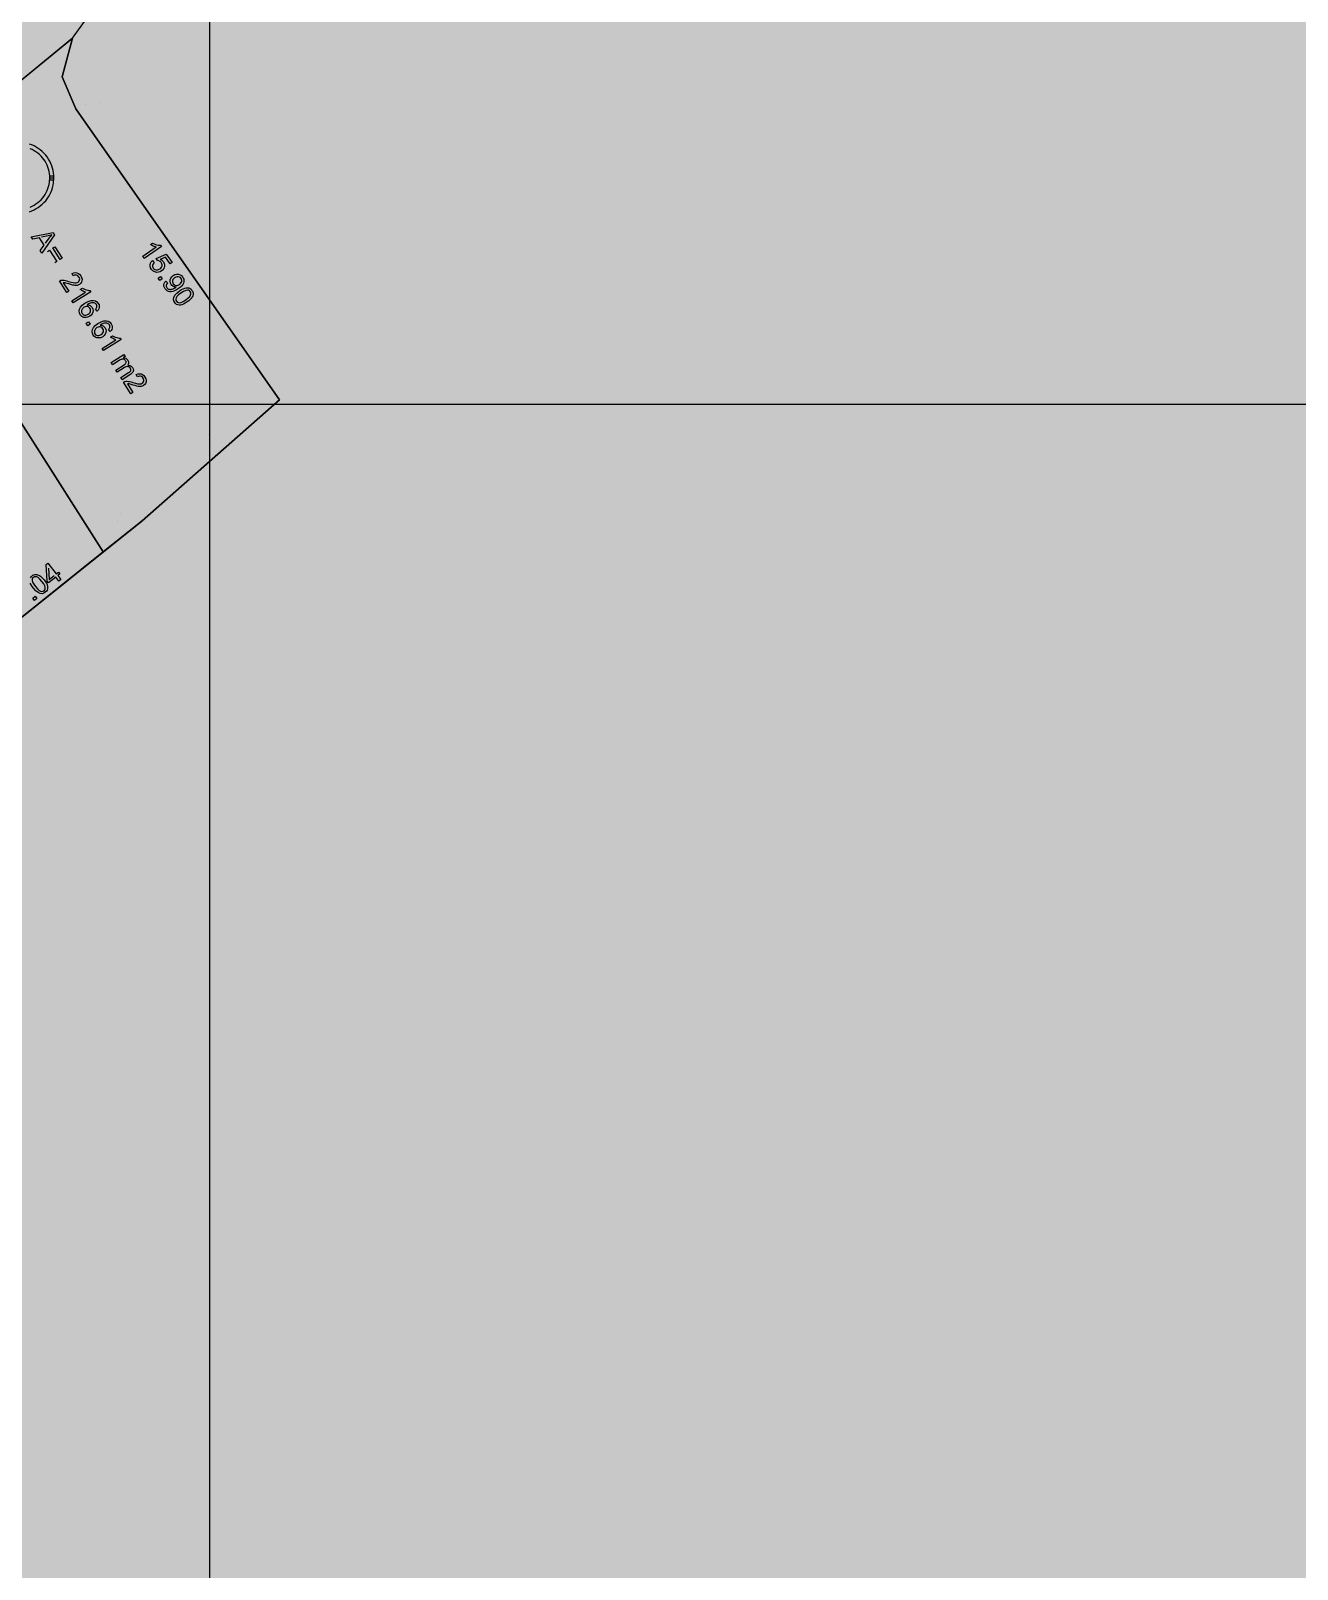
# Model space of a CAD drawing. Extents: x -5280327 to 29700, y -3925683 to 5564800.
# Drawn here: x 20720 to 23112, y 1598 to 4503 of the extents above; entities that cross this region are included whole.
import ezdxf

# ---------------------------------------------------------------- set-up
doc = ezdxf.new("R2010")
doc.units = 0
doc.linetypes.add('6', pattern=[2640.874023, 1320.437012, -1320.437012])
doc.layers.get('0').update_dxf_attribs({"linetype": 'CONTINUOUS'})
for name, color, linetype in [('31_PREDIOS_TOTAL', 7, 'CONTINUOUS'), ('CIRCULO', 7, 'CONTINUOUS'), ('LOTES', 7, 'CONTINUOUS')]:
    doc.layers.add(name, color=color, linetype=linetype)

msp = doc.modelspace()

# ---------------------------------------------------------------- linework, layer by layer
at = {"color": 7, "linetype": '6', "const_width": 10343.1}
msp.add_lwpolyline([(0, 29405.6), (24528.3, 0)], dxfattribs=at)
msp.add_lwpolyline([(0, 29405.6), (24528.3, 0)], dxfattribs=at)
at = {"color": 7}
msp.add_lwpolyline([(20799.3, 4489.4), (20779.6, 4416), (20805.4, 4355.8), (21190, 3806), (20930.5, 3577.5), (20857.3, 3519), (20652.1, 3355.2), (20641.8, 3346.9), (20427.1, 3173.6), (20212.4, 3000.4), (20189.6, 2982), (19991, 2837.6), (19768.9, 2676.1), (19556.1, 2521.4), (19546.6, 2514.7), (19322.5, 2356.3), (19098.3, 2197.9), (18722.2, 2788.5), (20799.3, 4489.4)], dxfattribs=at)
msp.add_polyline3d([(18722.2, 2788.5, 33030.9), (19098.3, 2197.9, 33030.9), (19556.1, 2521.4, 33030.9), (20189.6, 2982, 33030.9), (20652.1, 3355.2, 33030.9), (20930.5, 3577.5, 33030.9), (21190, 3806, 33030.9), (20805.4, 4355.8, 33030.9), (20779.6, 4416, 33030.9), (20799.3, 4489.4, 33030.9), (21142.3, 4965, 33030.9), (21651.2, 5592.5, 33030.9), (22126.1, 6189.9, 33030.9), (22856.2, 7079.7, 33030.9), (22774.6, 7470.1, 33030.9), (22780.6, 7770.2, 33030.9), (22783.7, 8211.5, 33030.9), (22850, 8761.7, 33030.9), (22890.1, 9444.6, 33030.9), (22922.2, 9932, 33030.9), (22937.4, 10412.6, 33030.9), (22852.5, 10630.9, 33030.9)], dxfattribs=at)
at = {"layer": '31_PREDIOS_TOTAL', "color": 7, "const_width": 0.00153}
for points in [[(20785.8, 4425.2), (20783.9, 4429.7), (20812.1, 4441.8), (20812.1, 4441.8), (20810.6, 4442.5), (20808.9, 4443.5), (20807.2, 4444.6), (20807.2, 4444.6), (20805.6, 4445.9), (20804.2, 4447.1), (20803, 4448.3), (20807.2, 4450.2), (20807.2, 4450.2), (20809.5, 4448.3), (20811.8, 4446.8), (20814.2, 4445.5), (20814.2, 4445.5), (20816.6, 4444.5), (20818.8, 4443.9), (20820.7, 4443.6), (20822, 4440.8), (20785.8, 4425.2)], [(20791.8, 4411.5), (20796.8, 4413.6), (20799, 4408.6), (20793.9, 4406.4), (20791.8, 4411.5)], [(20833.7, 4388.7), (20831.5, 4393), (20831.5, 4393), (20832.9, 4394.1), (20833.9, 4395.2), (20834.6, 4396.3), (20834.6, 4396.3), (20835.1, 4398), (20835.1, 4399.7), (20834.5, 4401.5), (20834.5, 4401.5), (20833.8, 4402.8), (20832.9, 4403.9), (20831.8, 4404.7), (20831.8, 4404.7), (20830.1, 4405.5), (20828.1, 4405.9), (20825.9, 4406.1), (20825.9, 4406.1), (20823.4, 4405.8), (20820.5, 4405), (20817.1, 4403.7), (20817.1, 4403.7), (20819, 4403.2), (20820.8, 4402.5), (20822.3, 4401.4), (20822.3, 4401.4), (20823.7, 4400.1), (20824.8, 4398.7), (20825.6, 4397.1), (20825.6, 4397.1), (20826.4, 4394.1), (20826.4, 4391.1), (20825.6, 4388.1), (20825.6, 4388.1), (20824, 4385.4), (20821.6, 4383.2), (20818.5, 4381.4), (20818.5, 4381.4), (20816.2, 4380.6), (20813.9, 4380.2), (20811.6, 4380.2), (20811.6, 4380.2), (20809.3, 4380.5), (20807.3, 4381.2), (20805.4, 4382.3), (20805.4, 4382.3), (20803.8, 4383.7), (20802.4, 4385.4), (20801.4, 4387.4), (20801.4, 4387.4), (20800.3, 4391.1), (20800.4, 4394.6), (20801.6, 4398.2), (20801.6, 4398.2), (20804, 4401.5), (20808, 4404.6), (20813.5, 4407.4), (20813.5, 4407.4), (20820, 4409.7), (20825.6, 4410.6), (20830.3, 4410.1), (20830.3, 4410.1), (20833.6, 4408.6), (20836.3, 4406.1), (20838.3, 4402.8), (20838.3, 4402.8), (20839.2, 4400), (20839.4, 4397.4), (20838.9, 4394.8), (20838.9, 4394.8), (20837.8, 4392.5), (20836.1, 4390.4), (20833.7, 4388.7)], [(20810.5, 4400.1), (20809, 4399.3), (20807.7, 4398.4), (20806.5, 4397.2), (20806.5, 4397.2), (20805.5, 4396), (20804.9, 4394.6), (20804.5, 4393.2), (20804.5, 4393.2), (20804.4, 4391.7), (20804.6, 4390.4), (20805, 4389), (20805, 4389), (20806, 4387.4), (20807.4, 4386.1), (20809.3, 4385.2), (20809.3, 4385.2), (20811.5, 4384.8), (20813.8, 4385), (20816.3, 4385.8), (20816.3, 4385.8), (20818.5, 4387), (20820.2, 4388.5), (20821.3, 4390.3), (20821.3, 4390.3), (20821.9, 4392.3), (20821.9, 4394.3), (20821.3, 4396.3), (20821.3, 4396.3), (20820.3, 4398.1), (20818.8, 4399.5), (20817, 4400.4), (20817, 4400.4), (20814.9, 4400.9), (20812.7, 4400.8), (20810.5, 4400.1)], [(20840.1, 4385.2), (20844.4, 4387), (20854.4, 4363.7), (20850.9, 4362.2), (20850.9, 4362.2), (20847.3, 4363.3), (20843, 4364.2), (20838.3, 4364.9), (20838.3, 4364.9), (20833.3, 4365.2), (20828.4, 4365.1), (20823.6, 4364.7), (20823.6, 4364.7), (20820.1, 4364.1), (20816.6, 4363.3), (20813, 4362.1), (20811, 4366.7), (20811, 4366.7), (20814.1, 4367.8), (20817.8, 4368.7), (20822, 4369.4), (20822, 4369.4), (20826.5, 4369.9), (20831, 4370.1), (20835.6, 4369.8), (20835.6, 4369.8), (20840, 4369.3), (20844, 4368.6), (20847.7, 4367.5), (20840.1, 4385.2)], [(21064.3, 3721.7), (21067.5, 3725.4), (21067.5, 3725.4), (21069.6, 3723.9), (21071.6, 3723.1), (21073.5, 3722.8), (21073.5, 3722.8), (21075.2, 3723), (21076.8, 3723.6), (21078.3, 3724.6), (21078.3, 3724.6), (21079.8, 3726.3), (21080.7, 3728.1), (21081.1, 3730.2), (21081.1, 3730.2), (21080.9, 3732.3), (21080.2, 3734.3), (21079, 3736.1), (21079, 3736.1), (21077.4, 3737.5), (21075.7, 3738.4), (21073.8, 3738.8), (21073.8, 3738.8), (21071.8, 3738.6), (21069.9, 3738), (21068.2, 3736.8), (21068.2, 3736.8), (21067.5, 3736.1), (21066.8, 3735.2), (21066, 3734.1), (21063.6, 3737.6), (21063.6, 3737.6), (21063.9, 3737.8), (21064.1, 3738), (21064.2, 3738.1), (21064.2, 3738.1), (21065.6, 3739.6), (21066.6, 3741.2), (21067.3, 3743), (21067.3, 3743), (21067.5, 3744.8), (21067, 3746.6), (21065.9, 3748.3), (21065.9, 3748.3), (21064.7, 3749.4), (21063.2, 3750.1), (21061.7, 3750.4), (21061.7, 3750.4), (21060.1, 3750.3), (21058.5, 3749.7), (21057.1, 3748.7), (21057.1, 3748.7), (21055.9, 3747.3), (21055.1, 3745.9), (21054.7, 3744.2), (21054.7, 3744.2), (21054.8, 3742.5), (21055.4, 3740.6), (21056.4, 3738.7), (21052.2, 3736.1), (21052.2, 3736.1), (21050.9, 3738.9), (21050.2, 3741.7), (21050.3, 3744.4), (21050.3, 3744.4), (21051, 3747), (21052.4, 3749.4), (21054.4, 3751.6), (21054.4, 3751.6), (21056, 3752.8), (21057.8, 3753.8), (21059.7, 3754.4), (21059.7, 3754.4), (21061.6, 3754.7), (21063.5, 3754.7), (21065.3, 3754.3), (21065.3, 3754.3), (21066.9, 3753.6), (21068.4, 3752.7), (21069.7, 3751.5), (21069.7, 3751.5), (21070.7, 3750.2), (21071.3, 3748.7), (21071.7, 3747.1), (21071.7, 3747.1), (21071.8, 3745.4), (21071.5, 3743.7), (21070.9, 3742), (21070.9, 3742), (21073, 3742.8), (21075.1, 3743.2), (21077.1, 3743), (21077.1, 3743), (21079.1, 3742.4), (21081, 3741.2), (21082.8, 3739.6), (21082.8, 3739.6), (21084.6, 3736.9), (21085.6, 3733.9), (21085.7, 3730.6), (21085.7, 3730.6), (21085, 3727.3), (21083.4, 3724.3), (21080.9, 3721.6), (21080.9, 3721.6), (21078.3, 3719.8), (21075.5, 3718.6), (21072.5, 3718.3), (21072.5, 3718.3), (21069.5, 3718.7), (21066.8, 3719.8), (21064.3, 3721.7)], [(21039.8, 3714.6), (21039.8, 3714.6), (21037.9, 3714.1), (21036.1, 3713.9), (21034.4, 3714.1), (21034.4, 3714.1), (21032.9, 3714.6), (21031.4, 3715.5), (21030.1, 3716.7), (21030.1, 3716.7), (21028.6, 3719), (21027.8, 3721.5), (21027.7, 3724.2), (21027.7, 3724.2), (21028.3, 3726.9), (21029.7, 3729.4), (21031.9, 3731.8), (21031.9, 3731.8), (21034.5, 3733.6), (21037.2, 3734.7), (21040, 3735), (21040, 3735), (21042.8, 3734.5), (21045.1, 3733.4), (21047.2, 3731.6), (21047.2, 3731.6), (21048.2, 3730.2), (21048.9, 3728.7), (21049.2, 3727.1), (21049.2, 3727.1), (21049.2, 3725.4), (21048.8, 3723.7), (21048, 3721.9), (21048, 3721.9), (21050.3, 3722.6), (21052.5, 3722.9), (21054.7, 3722.7), (21054.7, 3722.7), (21056.7, 3722), (21058.5, 3720.8), (21060.2, 3719.2), (21060.2, 3719.2), (21062, 3716.6), (21063, 3713.7), (21063.1, 3710.5), (21063.1, 3710.5), (21062.4, 3707.4), (21060.8, 3704.5), (21058.4, 3701.8), (21058.4, 3701.8), (21055.4, 3699.7), (21052.3, 3698.5), (21049.1, 3698.2), (21049.1, 3698.2), (21046, 3698.8), (21043.2, 3700.1), (21040.8, 3702.3), (21040.8, 3702.3), (21039.3, 3704.2), (21038.4, 3706.3), (21038, 3708.4), (21038, 3708.4), (21038.1, 3710.5), (21038.7, 3712.6), (21039.8, 3714.6)], [(21033.7, 3720.1), (21035, 3718.9), (21036.4, 3718.2), (21038, 3717.9), (21038, 3717.9), (21039.7, 3718), (21041.2, 3718.6), (21042.7, 3719.6), (21042.7, 3719.6), (21043.9, 3720.9), (21044.6, 3722.4), (21045, 3724), (21045, 3724), (21044.9, 3725.6), (21044.4, 3727), (21043.5, 3728.4), (21043.5, 3728.4), (21042.2, 3729.5), (21040.8, 3730.2), (21039.1, 3730.5), (21039.1, 3730.5), (21037.5, 3730.4), (21036, 3729.8), (21034.5, 3728.8), (21034.5, 3728.8), (21033.4, 3727.5), (21032.6, 3726.1), (21032.3, 3724.5), (21032.3, 3724.5), (21032.3, 3722.9), (21032.8, 3721.4), (21033.7, 3720.1)], [(21044.5, 3705.5), (21045.5, 3704.6), (21046.6, 3703.8), (21047.9, 3703.2), (21047.9, 3703.2), (21049.2, 3702.8), (21050.6, 3702.7), (21052, 3702.9), (21052, 3702.9), (21053.4, 3703.3), (21054.6, 3703.9), (21055.8, 3704.8), (21055.8, 3704.8), (21057.3, 3706.4), (21058.2, 3708.2), (21058.6, 3710.2), (21058.6, 3710.2), (21058.5, 3712.3), (21057.8, 3714.2), (21056.6, 3715.9), (21056.6, 3715.9), (21054.9, 3717.4), (21053.1, 3718.3), (21051, 3718.7), (21051, 3718.7), (21048.9, 3718.6), (21047, 3717.9), (21045.2, 3716.6), (21045.2, 3716.6), (21043.8, 3715), (21042.8, 3713.2), (21042.5, 3711.2), (21042.5, 3711.2), (21042.6, 3709.2), (21043.3, 3707.3), (21044.5, 3705.5)], [(21005.6, 3684.5), (21005.6, 3684.5), (21003.6, 3683.9), (21001.8, 3683.7), (21000.2, 3683.9), (21000.2, 3683.9), (20998.6, 3684.5), (20997.2, 3685.4), (20995.9, 3686.6), (20995.9, 3686.6), (20994.3, 3688.8), (20993.5, 3691.3), (20993.4, 3694), (20993.4, 3694), (20994.1, 3696.7), (20995.5, 3699.3), (20997.6, 3701.6), (20997.6, 3701.6), (21000.3, 3703.5), (21003, 3704.5), (21005.8, 3704.8), (21005.8, 3704.8), (21008.5, 3704.4), (21010.9, 3703.3), (21012.9, 3701.4), (21012.9, 3701.4), (21014, 3700), (21014.7, 3698.5), (21015, 3696.9), (21015, 3696.9), (21015, 3695.3), (21014.6, 3693.5), (21013.8, 3691.7), (21013.8, 3691.7), (21016.1, 3692.5), (21018.3, 3692.8), (21020.4, 3692.5), (21020.4, 3692.5), (21022.4, 3691.8), (21024.3, 3690.7), (21026, 3689.1), (21026, 3689.1), (21027.8, 3686.4), (21028.7, 3683.5), (21028.9, 3680.4), (21028.9, 3680.4), (21028.2, 3677.2), (21026.6, 3674.3), (21024.1, 3671.6), (21024.1, 3671.6), (21021.2, 3669.5), (21018.1, 3668.3), (21014.8, 3668), (21014.8, 3668), (21011.7, 3668.6), (21008.9, 3670), (21006.5, 3672.1), (21006.5, 3672.1), (21005.1, 3674.1), (21004.2, 3676.1), (21003.7, 3678.2), (21003.7, 3678.2), (21003.8, 3680.3), (21004.4, 3682.4), (21005.6, 3684.5)], [(20999.5, 3690), (21000.8, 3688.8), (21002.2, 3688), (21003.8, 3687.7), (21003.8, 3687.7), (21005.4, 3687.9), (21007, 3688.5), (21008.5, 3689.5), (21008.5, 3689.5), (21009.6, 3690.8), (21010.4, 3692.2), (21010.7, 3693.8), (21010.7, 3693.8), (21010.6, 3695.4), (21010.1, 3696.9), (21009.2, 3698.2), (21009.2, 3698.2), (21008, 3699.3), (21006.5, 3700), (21004.9, 3700.3), (21004.9, 3700.3), (21003.2, 3700.2), (21001.7, 3699.7), (21000.3, 3698.7), (21000.3, 3698.7), (20999.1, 3697.4), (20998.4, 3695.9), (20998, 3694.3), (20998, 3694.3), (20998.1, 3692.7), (20998.6, 3691.3), (20999.5, 3690)], [(21038.9, 3685.5), (21035.3, 3689.7), (21039.4, 3693.3), (21043, 3689.2), (21038.9, 3685.5)], [(21010.2, 3675.4), (21011.2, 3674.4), (21012.3, 3673.6), (21013.6, 3673), (21013.6, 3673), (21015, 3672.6), (21016.3, 3672.5), (21017.7, 3672.7), (21017.7, 3672.7), (21019.1, 3673.1), (21020.4, 3673.8), (21021.6, 3674.6), (21021.6, 3674.6), (21023, 3676.3), (21023.9, 3678.1), (21024.4, 3680.1), (21024.4, 3680.1), (21024.2, 3682.1), (21023.5, 3684), (21022.3, 3685.8), (21022.3, 3685.8), (21020.7, 3687.3), (21018.8, 3688.2), (21016.8, 3688.6), (21016.8, 3688.6), (21014.7, 3688.4), (21012.8, 3687.7), (21010.9, 3686.5), (21010.9, 3686.5), (21009.5, 3684.9), (21008.6, 3683.1), (21008.2, 3681.1), (21008.2, 3681.1), (21008.3, 3679), (21009, 3677.1), (21010.2, 3675.4)], [(20901.2, 3577.8), (20904.6, 3581), (20904.6, 3581), (20906.2, 3579.8), (20907.8, 3579), (20909.3, 3578.7), (20909.3, 3578.7), (20910.7, 3578.8), (20912.1, 3579.3), (20913.5, 3580.2), (20913.5, 3580.2), (20914.5, 3581.2), (20915.3, 3582.3), (20915.9, 3583.4), (20915.9, 3583.4), (20916.3, 3584.7), (20916.4, 3586), (20916.4, 3587.3), (20916.4, 3587.3), (20916.1, 3588.7), (20915.6, 3590.2), (20914.9, 3592), (20914.9, 3592), (20914, 3593.7), (20913, 3595.4), (20911.8, 3597), (20911.8, 3597), (20911.6, 3597.2), (20911.4, 3597.5), (20911.2, 3597.8), (20911.2, 3597.8), (20911.2, 3596), (20911, 3594.2), (20910.4, 3592.4), (20910.4, 3592.4), (20909.6, 3590.7), (20908.5, 3589.2), (20907.1, 3587.9), (20907.1, 3587.9), (20904.4, 3586.3), (20901.6, 3585.5), (20898.4, 3585.5), (20898.4, 3585.5), (20895.4, 3586.4), (20892.6, 3588.1), (20890, 3590.7), (20890, 3590.7), (20888, 3593.8), (20886.9, 3597), (20886.8, 3600.4), (20886.8, 3600.4), (20887.5, 3603.5), (20889, 3606.3), (20891.4, 3608.7), (20891.4, 3608.7), (20893.5, 3610.1), (20895.7, 3611), (20898.1, 3611.4), (20898.1, 3611.4), (20900.6, 3611.4), (20903.1, 3610.9), (20905.5, 3609.9), (20905.5, 3609.9), (20908.1, 3608.2), (20910.8, 3605.6), (20913.7, 3602.3), (20913.7, 3602.3), (20916.5, 3598.5), (20918.5, 3595.1), (20919.9, 3591.9), (20919.9, 3591.9), (20920.6, 3589), (20920.8, 3586.2), (20920.3, 3583.6), (20920.3, 3583.6), (20919.4, 3581.2), (20917.9, 3579), (20915.9, 3577.1), (20915.9, 3577.1), (20913.5, 3575.5), (20911, 3574.6), (20908.4, 3574.4), (20908.4, 3574.4), (20905.9, 3574.8), (20903.5, 3576), (20901.2, 3577.8)], [(20905.8, 3603.6), (20904, 3605.5), (20902.1, 3606.7), (20900, 3607.4), (20900, 3607.4), (20897.9, 3607.4), (20896, 3607), (20894.3, 3605.9), (20894.3, 3605.9), (20892.9, 3604.4), (20892, 3602.6), (20891.6, 3600.4), (20891.6, 3600.4), (20891.8, 3598.1), (20892.6, 3595.8), (20894, 3593.6), (20894, 3593.6), (20895.6, 3592), (20897.5, 3590.8), (20899.5, 3590.3), (20899.5, 3590.3), (20901.6, 3590.3), (20903.6, 3590.8), (20905.3, 3591.9), (20905.3, 3591.9), (20906.8, 3593.4), (20907.8, 3595.2), (20908.2, 3597.2), (20908.2, 3597.2), (20908, 3599.3), (20907.2, 3601.4), (20905.8, 3603.6)], [(20876.1, 3559.4), (20879.5, 3562.9), (20879.5, 3562.9), (20881.5, 3561.4), (20883.5, 3560.4), (20885.3, 3560), (20885.3, 3560), (20887.1, 3560.1), (20888.7, 3560.7), (20890.2, 3561.7), (20890.2, 3561.7), (20891.8, 3563.2), (20892.8, 3565), (20893.3, 3567.1), (20893.3, 3567.1), (20893.2, 3569.2), (20892.6, 3571.2), (20891.5, 3573.1), (20891.5, 3573.1), (20890, 3574.6), (20888.3, 3575.5), (20886.4, 3576), (20886.4, 3576), (20884.4, 3576), (20882.5, 3575.4), (20880.7, 3574.2), (20880.7, 3574.2), (20880, 3573.6), (20879.2, 3572.7), (20878.4, 3571.7), (20876.2, 3575.3), (20876.2, 3575.3), (20876.4, 3575.5), (20876.6, 3575.7), (20876.8, 3575.8), (20876.8, 3575.8), (20878.2, 3577.2), (20879.4, 3578.7), (20880.1, 3580.5), (20880.1, 3580.5), (20880.4, 3582.3), (20880, 3584.1), (20879, 3585.9), (20879, 3585.9), (20877.8, 3587.1), (20876.4, 3587.8), (20874.8, 3588.2), (20874.8, 3588.2), (20873.2, 3588.1), (20871.6, 3587.6), (20870.1, 3586.7), (20870.1, 3586.7), (20868.9, 3585.4), (20868, 3584), (20867.6, 3582.4), (20867.6, 3582.4), (20867.6, 3580.6), (20868.1, 3578.7), (20869, 3576.7), (20864.7, 3574.4), (20864.7, 3574.4), (20863.5, 3577.3), (20863, 3580), (20863.2, 3582.8), (20863.2, 3582.8), (20864, 3585.3), (20865.5, 3587.6), (20867.6, 3589.7), (20867.6, 3589.7), (20869.3, 3590.9), (20871.1, 3591.7), (20873.1, 3592.3), (20873.1, 3592.3), (20875, 3592.5), (20876.9, 3592.4), (20878.6, 3591.9), (20878.6, 3591.9), (20880.3, 3591.2), (20881.7, 3590.2), (20882.9, 3588.9), (20882.9, 3588.9), (20883.8, 3587.5), (20884.4, 3586), (20884.7, 3584.4), (20884.7, 3584.4), (20884.7, 3582.8), (20884.3, 3581.1), (20883.6, 3579.3), (20883.6, 3579.3), (20885.8, 3580.1), (20887.9, 3580.3), (20889.9, 3580.1), (20889.9, 3580.1), (20891.9, 3579.3), (20893.7, 3578.1), (20895.4, 3576.3), (20895.4, 3576.3), (20897.1, 3573.6), (20897.9, 3570.5), (20897.9, 3567.2), (20897.9, 3567.2), (20897, 3564), (20895.3, 3561.1), (20892.7, 3558.5), (20892.7, 3558.5), (20890, 3556.8), (20887.1, 3555.8), (20884.1, 3555.6), (20884.1, 3555.6), (20881.2, 3556.1), (20878.5, 3557.4), (20876.1, 3559.4)], [(20863.7, 3542.2), (20866.6, 3538.6), (20846.4, 3522.4), (20846.4, 3522.4), (20845.7, 3523.3), (20845.2, 3524.3), (20844.7, 3525.4), (20844.7, 3525.4), (20844.3, 3527.3), (20844, 3529.3), (20844, 3531.4), (20844, 3531.4), (20844.1, 3533.9), (20844.6, 3536.7), (20845.2, 3540), (20845.2, 3540), (20846.1, 3544.9), (20846.6, 3548.9), (20846.8, 3551.9), (20846.8, 3551.9), (20846.5, 3554.2), (20845.9, 3556.2), (20844.9, 3557.8), (20844.9, 3557.8), (20843.6, 3559.1), (20842.1, 3559.9), (20840.3, 3560.3), (20840.3, 3560.3), (20838.4, 3560.2), (20836.6, 3559.6), (20834.9, 3558.5), (20834.9, 3558.5), (20833.4, 3557), (20832.3, 3555.3), (20831.9, 3553.4), (20831.9, 3553.4), (20831.9, 3551.4), (20832.6, 3549.5), (20833.8, 3547.6), (20829.6, 3544.9), (20829.6, 3544.9), (20828, 3547.9), (20827.3, 3550.9), (20827.4, 3553.8), (20827.4, 3553.8), (20828.3, 3556.6), (20830, 3559.2), (20832.5, 3561.7), (20832.5, 3561.7), (20835.4, 3563.6), (20838.4, 3564.6), (20841.4, 3564.8), (20841.4, 3564.8), (20844.3, 3564.2), (20846.7, 3562.8), (20848.8, 3560.8), (20848.8, 3560.8), (20849.7, 3559.5), (20850.4, 3558.1), (20851, 3556.6), (20851, 3556.6), (20851.3, 3554.9), (20851.5, 3553), (20851.4, 3550.8), (20851.4, 3550.8), (20851.2, 3548.2), (20850.7, 3544.9), (20850, 3540.8), (20850, 3540.8), (20849.3, 3537.6), (20848.9, 3535.1), (20848.7, 3533.5), (20848.7, 3533.5), (20848.6, 3532.4), (20848.6, 3531.3), (20848.7, 3530.2), (20863.7, 3542.2)], [(20872.8, 3543.5), (20869.3, 3547.8), (20873.6, 3551.2), (20877, 3546.9), (20872.8, 3543.5)]]:
    msp.add_lwpolyline(points, dxfattribs=at)
at = {"layer": '31_PREDIOS_TOTAL', "color": 7}
for points in [[(20721.3, 4114.2, 33030.9), (20762.4, 4122.5, 33030.9), (20765.4, 4117.8, 33030.9), (20741, 4083.3, 33030.9), (20737.8, 4088.2, 33030.9), (20745.4, 4098.5, 33030.9), (20736.6, 4112.3, 33030.9), (20724.3, 4109.6, 33030.9), (20721.3, 4114.2, 33030.9)], [(20748.1, 4102.1, 33030.9), (20755, 4111.3, 33030.9), (20755, 4111.3, 33030.9), (20757, 4114, 33030.9), (20758.8, 4116.2, 33030.9), (20760.4, 4118, 33030.9), (20760.4, 4118, 33030.9), (20758, 4117.2, 33030.9), (20755.5, 4116.4, 33030.9), (20753, 4115.8, 33030.9), (20740.9, 4113.3, 33030.9)], [(20934.6, 4073.4, 33030.9), (20931.9, 4077.3, 33030.9), (20957, 4094.9, 33030.9), (20957, 4094.9, 33030.9), (20955.4, 4095.3, 33030.9), (20953.6, 4095.9, 33030.9), (20951.7, 4096.7, 33030.9), (20951.7, 4096.7, 33030.9), (20949.8, 4097.6, 33030.9), (20948.1, 4098.5, 33030.9), (20946.7, 4099.4, 33030.9), (20950.5, 4102.1, 33030.9), (20950.5, 4102.1, 33030.9), (20953.1, 4100.8, 33030.9), (20955.7, 4099.7, 33030.9), (20958.3, 4099, 33030.9), (20958.3, 4099, 33030.9), (20960.8, 4098.5, 33030.9), (20963.1, 4098.3, 33030.9), (20965.1, 4098.5, 33030.9), (20966.9, 4095.9, 33030.9), (20934.6, 4073.4, 33030.9)], [(20752, 4086.7, 33030.9), (20755.7, 4089.1, 33030.9), (20769.6, 4067.3, 33030.9), (20765.8, 4064.9, 33030.9)], [(20775.8, 4071.3, 33030.9), (20762, 4093.1, 33030.9), (20765.8, 4095.5, 33030.9), (20779.6, 4073.7, 33030.9), (20775.8, 4071.3, 33030.9)], [(20950.1, 4069.2, 33030.9), (20953.3, 4065.3, 33030.9), (20953.3, 4065.3, 33030.9), (20951.8, 4063.5, 33030.9), (20950.8, 4061.8, 33030.9), (20950.3, 4060, 33030.9), (20950.3, 4060, 33030.9), (20950.3, 4058.2, 33030.9), (20950.7, 4056.5, 33030.9), (20951.6, 4054.9, 33030.9), (20951.6, 4054.9, 33030.9), (20953.1, 4053.2, 33030.9), (20954.9, 4052.1, 33030.9), (20957.1, 4051.5, 33030.9), (20957.1, 4051.5, 33030.9), (20959.5, 4051.6, 33030.9), (20961.8, 4052.2, 33030.9), (20964.2, 4053.6, 33030.9), (20964.2, 4053.6, 33030.9), (20966.1, 4055.2, 33030.9), (20967.5, 4057.1, 33030.9), (20968.2, 4059.2, 33030.9), (20968.2, 4059.2, 33030.9), (20968.3, 4061.3, 33030.9), (20967.8, 4063.4, 33030.9), (20966.7, 4065.5, 33030.9), (20966.7, 4065.5, 33030.9), (20965.7, 4066.7, 33030.9), (20964.6, 4067.6, 33030.9), (20963.4, 4068.3, 33030.9), (20963.4, 4068.3, 33030.9), (20962.1, 4068.8, 33030.9), (20960.8, 4069.1, 33030.9), (20959.5, 4069.2, 33030.9), (20957.4, 4073.2, 33030.9), (20976, 4081.6, 33030.9), (20987.2, 4065.7, 33030.9), (20983.4, 4063, 33030.9), (20974.5, 4075.8, 33030.9), (20964.6, 4071.5, 33030.9), (20964.6, 4071.5, 33030.9), (20967.1, 4070.4, 33030.9), (20969.2, 4068.8, 33030.9), (20970.9, 4066.9, 33030.9), (20970.9, 4066.9, 33030.9), (20972.4, 4064, 33030.9), (20973.1, 4061, 33030.9), (20972.9, 4057.7, 33030.9), (20972.9, 4057.7, 33030.9), (20971.9, 4054.7, 33030.9), (20970.1, 4051.9, 33030.9), (20967.5, 4049.6, 33030.9), (20967.5, 4049.6, 33030.9), (20964.5, 4048, 33030.9), (20961.4, 4047.1, 33030.9), (20958.1, 4046.9, 33030.9), (20958.1, 4046.9, 33030.9), (20954.4, 4047.7, 33030.9), (20951.1, 4049.6, 33030.9), (20948.4, 4052.6, 33030.9), (20948.4, 4052.6, 33030.9), (20946.7, 4055.5, 33030.9), (20945.9, 4058.5, 33030.9), (20945.8, 4061.5, 33030.9), (20945.8, 4061.5, 33030.9), (20946.5, 4064.3, 33030.9), (20947.9, 4066.9, 33030.9), (20950.1, 4069.2, 33030.9)], [(20792.1, 4011.3, 33030.9), (20788.2, 4008.9, 33030.9), (20774.3, 4030.7, 33030.9), (20774.3, 4030.7, 33030.9), (20775.3, 4031.3, 33030.9), (20776.3, 4031.7, 33030.9), (20777.4, 4032, 33030.9), (20777.4, 4032, 33030.9), (20779.3, 4032.3, 33030.9), (20781.4, 4032.3, 33030.9), (20783.5, 4032.1, 33030.9), (20783.5, 4032.1, 33030.9), (20785.9, 4031.7, 33030.9), (20788.7, 4031, 33030.9), (20791.9, 4030, 33030.9), (20791.9, 4030, 33030.9), (20796.7, 4028.5, 33030.9), (20800.6, 4027.6, 33030.9), (20803.5, 4027.2, 33030.9), (20803.5, 4027.2, 33030.9), (20805.9, 4027.2, 33030.9), (20807.9, 4027.6, 33030.9), (20809.6, 4028.4, 33030.9), (20809.6, 4028.4, 33030.9), (20811, 4029.5, 33030.9), (20812, 4031, 33030.9), (20812.6, 4032.7, 33030.9), (20812.6, 4032.7, 33030.9), (20812.7, 4034.5, 33030.9), (20812.3, 4036.4, 33030.9), (20811.4, 4038.2, 33030.9), (20811.4, 4038.2, 33030.9), (20810, 4039.9, 33030.9), (20808.5, 4041.1, 33030.9), (20806.7, 4041.8, 33030.9), (20806.7, 4041.8, 33030.9), (20804.7, 4042, 33030.9), (20802.7, 4041.5, 33030.9), (20800.7, 4040.5, 33030.9), (20798.4, 4044.9, 33030.9), (20798.4, 4044.9, 33030.9), (20801.7, 4046.2, 33030.9), (20804.7, 4046.6, 33030.9), (20807.6, 4046.2, 33030.9), (20807.6, 4046.2, 33030.9), (20810.3, 4045, 33030.9), (20812.7, 4043, 33030.9), (20814.8, 4040.3, 33030.9), (20814.8, 4040.3, 33030.9), (20816.4, 4037.1, 33030.9), (20817.1, 4034.1, 33030.9), (20817, 4031.1, 33030.9), (20817, 4031.1, 33030.9), (20816, 4028.3, 33030.9), (20814.4, 4026, 33030.9), (20812.2, 4024.1, 33030.9), (20812.2, 4024.1, 33030.9), (20810.8, 4023.4, 33030.9), (20809.3, 4022.8, 33030.9), (20807.8, 4022.5, 33030.9), (20807.8, 4022.5, 33030.9), (20806, 4022.3, 33030.9), (20804.1, 4022.4, 33030.9), (20802, 4022.6, 33030.9), (20802, 4022.6, 33030.9), (20799.5, 4023.1, 33030.9), (20796.2, 4024, 33030.9), (20792.2, 4025.2, 33030.9), (20792.2, 4025.2, 33030.9), (20789, 4026.2, 33030.9), (20786.7, 4026.8, 33030.9), (20785.1, 4027.2, 33030.9), (20785.1, 4027.2, 33030.9), (20783.9, 4027.4, 33030.9), (20782.8, 4027.5, 33030.9), (20781.8, 4027.5, 33030.9), (20792.1, 4011.3, 33030.9)], [(20960.7, 4036.1, 33030.9), (20965.2, 4039.3, 33030.9), (20968.3, 4034.8, 33030.9), (20963.8, 4031.7, 33030.9), (20960.7, 4036.1, 33030.9)], [(20975.7, 4030.5, 33030.9), (20978.7, 4027, 33030.9), (20978.7, 4027, 33030.9), (20977.4, 4025.4, 33030.9), (20976.5, 4023.9, 33030.9), (20976.1, 4022.4, 33030.9), (20976.1, 4022.4, 33030.9), (20976.1, 4020.9, 33030.9), (20976.5, 4019.5, 33030.9), (20977.3, 4018.1, 33030.9), (20977.3, 4018.1, 33030.9), (20978.2, 4017, 33030.9), (20979.2, 4016.1, 33030.9), (20980.4, 4015.5, 33030.9), (20980.4, 4015.5, 33030.9), (20981.6, 4015.1, 33030.9), (20982.9, 4014.8, 33030.9), (20984.2, 4014.8, 33030.9), (20984.2, 4014.8, 33030.9), (20985.6, 4015, 33030.9), (20987.2, 4015.3, 33030.9), (20989, 4015.9, 33030.9), (20989, 4015.9, 33030.9), (20990.8, 4016.7, 33030.9), (20992.5, 4017.7, 33030.9), (20994.2, 4018.7, 33030.9), (20994.2, 4018.7, 33030.9), (20994.4, 4018.9, 33030.9), (20994.6, 4019.1, 33030.9), (20995, 4019.3, 33030.9), (20995, 4019.3, 33030.9), (20993.2, 4019.4, 33030.9), (20991.4, 4019.7, 33030.9), (20989.6, 4020.4, 33030.9), (20989.6, 4020.4, 33030.9), (20988, 4021.3, 33030.9), (20986.6, 4022.5, 33030.9), (20985.4, 4024, 33030.9), (20985.4, 4024, 33030.9), (20983.9, 4026.8, 33030.9), (20983.3, 4029.7, 33030.9), (20983.5, 4032.8, 33030.9), (20983.5, 4032.8, 33030.9), (20984.6, 4035.8, 33030.9), (20986.5, 4038.5, 33030.9), (20989.2, 4040.9, 33030.9), (20989.2, 4040.9, 33030.9), (20992.5, 4042.7, 33030.9), (20995.8, 4043.5, 33030.9), (20999.1, 4043.5, 33030.9), (20999.1, 4043.5, 33030.9), (21002.2, 4042.6, 33030.9), (21004.9, 4040.8, 33030.9), (21007.1, 4038.3, 33030.9), (21007.1, 4038.3, 33030.9), (21008.4, 4036.2, 33030.9), (21009.1, 4033.9, 33030.9), (21009.4, 4031.4, 33030.9), (21009.4, 4031.4, 33030.9), (21009.3, 4029, 33030.9), (21008.6, 4026.5, 33030.9), (21007.4, 4024.1, 33030.9), (21007.4, 4024.1, 33030.9), (21005.5, 4021.7, 33030.9), (21002.8, 4019.2, 33030.9), (20999.3, 4016.5, 33030.9), (20999.3, 4016.5, 33030.9), (20995.4, 4014, 33030.9), (20991.8, 4012.1, 33030.9), (20988.6, 4011, 33030.9), (20988.6, 4011, 33030.9), (20985.6, 4010.4, 33030.9), (20982.8, 4010.5, 33030.9), (20980.2, 4011.1, 33030.9), (20980.2, 4011.1, 33030.9), (20977.9, 4012.2, 33030.9), (20975.8, 4013.8, 33030.9), (20974, 4015.9, 33030.9), (20974, 4015.9, 33030.9), (20972.6, 4018.4, 33030.9), (20971.9, 4021, 33030.9), (20971.8, 4023.5, 33030.9), (20971.8, 4023.5, 33030.9), (20972.4, 4026, 33030.9), (20973.7, 4028.3, 33030.9), (20975.7, 4030.5, 33030.9)], [(21001.1, 4024.3, 33030.9), (21003.1, 4025.9, 33030.9), (21004.5, 4027.8, 33030.9), (21005.3, 4029.8, 33030.9), (21005.3, 4029.8, 33030.9), (21005.5, 4031.9, 33030.9), (21005.1, 4033.8, 33030.9), (21004.2, 4035.6, 33030.9), (21004.2, 4035.6, 33030.9), (21002.8, 4037.1, 33030.9), (21001, 4038.1, 33030.9), (20998.9, 4038.7, 33030.9), (20998.9, 4038.7, 33030.9), (20996.5, 4038.6, 33030.9), (20994.2, 4038, 33030.9), (20991.9, 4036.7, 33030.9), (20991.9, 4036.7, 33030.9), (20990.2, 4035.2, 33030.9), (20988.9, 4033.4, 33030.9), (20988.2, 4031.4, 33030.9), (20988.2, 4031.4, 33030.9), (20988.1, 4029.3, 33030.9), (20988.5, 4027.3, 33030.9), (20989.5, 4025.5, 33030.9), (20989.5, 4025.5, 33030.9), (20990.9, 4023.9, 33030.9), (20992.6, 4022.9, 33030.9), (20994.6, 4022.3, 33030.9), (20994.6, 4022.3, 33030.9), (20996.7, 4022.3, 33030.9), (20998.9, 4023, 33030.9), (21001.1, 4024.3, 33030.9)], [(20800.7, 3989.2, 33030.9), (20798.1, 3993.3, 33030.9), (20824, 4009.7, 33030.9), (20824, 4009.7, 33030.9), (20822.3, 4010.2, 33030.9), (20820.6, 4010.9, 33030.9), (20818.7, 4011.8, 33030.9), (20818.7, 4011.8, 33030.9), (20816.9, 4012.7, 33030.9), (20815.3, 4013.7, 33030.9), (20813.9, 4014.7, 33030.9), (20817.8, 4017.2, 33030.9), (20817.8, 4017.2, 33030.9), (20820.4, 4015.7, 33030.9), (20822.9, 4014.6, 33030.9), (20825.5, 4013.7, 33030.9), (20825.5, 4013.7, 33030.9), (20828, 4013.1, 33030.9), (20830.2, 4012.9, 33030.9), (20832.2, 4012.9, 33030.9), (20833.9, 4010.3, 33030.9), (20800.7, 3989.2, 33030.9)], [(21001.1, 4012, 33030.9), (21001.1, 4012, 33030.9), (21004.8, 4014.4, 33030.9), (21008.1, 4016.1, 33030.9), (21011.1, 4017.3, 33030.9), (21011.1, 4017.3, 33030.9), (21013.9, 4017.9, 33030.9), (21016.5, 4017.9, 33030.9), (21018.9, 4017.5, 33030.9), (21018.9, 4017.5, 33030.9), (21021.1, 4016.6, 33030.9), (21023.1, 4015.1, 33030.9), (21024.8, 4013, 33030.9), (21024.8, 4013, 33030.9), (21025.9, 4011.3, 33030.9), (21026.6, 4009.6, 33030.9), (21027, 4007.8, 33030.9), (21027, 4007.8, 33030.9), (21027, 4006, 33030.9), (21026.8, 4004.2, 33030.9), (21026.2, 4002.5, 33030.9), (21026.2, 4002.5, 33030.9), (21025.4, 4000.7, 33030.9), (21024.2, 3998.9, 33030.9), (21022.8, 3997.1, 33030.9), (21022.8, 3997.1, 33030.9), (21021, 3995.3, 33030.9), (21018.7, 3993.3, 33030.9), (21015.7, 3991.1, 33030.9), (21015.7, 3991.1, 33030.9), (21012.1, 3988.8, 33030.9), (21008.8, 3987, 33030.9), (21005.8, 3985.9, 33030.9), (21005.8, 3985.9, 33030.9), (21003.1, 3985.3, 33030.9), (21000.5, 3985.2, 33030.9), (20998, 3985.6, 33030.9), (20998, 3985.6, 33030.9), (20995.8, 3986.5, 33030.9), (20993.8, 3988, 33030.9), (20992.1, 3990.1, 33030.9), (20992.1, 3990.1, 33030.9), (20990.4, 3993.2, 33030.9), (20989.8, 3996.5, 33030.9), (20990.3, 3999.7, 33030.9), (20990.3, 3999.7, 33030.9), (20992.3, 4003.8, 33030.9), (20995.9, 4007.9, 33030.9), (21001.1, 4012, 33030.9)], [(21003.9, 4008, 33030.9), (20999.4, 4004.5, 33030.9), (20996.3, 4001.4, 33030.9), (20994.7, 3998.8, 33030.9), (20994.7, 3998.8, 33030.9), (20994.2, 3996.4, 33030.9), (20994.4, 3994.3, 33030.9), (20995.3, 3992.4, 33030.9), (20995.3, 3992.4, 33030.9), (20996.8, 3990.9, 33030.9), (20998.7, 3990, 33030.9), (21001.1, 3989.7, 33030.9), (21001.1, 3989.7, 33030.9), (21004.2, 3990.3, 33030.9), (21008.1, 3992.1, 33030.9), (21012.9, 3995.2, 33030.9), (21012.9, 3995.2, 33030.9), (21017.5, 3998.6, 33030.9), (21020.5, 4001.7, 33030.9), (21022.2, 4004.4, 33030.9), (21022.2, 4004.4, 33030.9), (21022.7, 4006.7, 33030.9), (21022.5, 4008.9, 33030.9), (21021.5, 4010.8, 33030.9), (21021.5, 4010.8, 33030.9), (21020.1, 4012.3, 33030.9), (21018.3, 4013.2, 33030.9), (21016.2, 4013.5, 33030.9), (21016.2, 4013.5, 33030.9), (21012.9, 4012.9, 33030.9), (21008.8, 4011.1, 33030.9), (21003.9, 4008, 33030.9)], [(20845.6, 3973.6, 33030.9), (20842.7, 3977.4, 33030.9), (20842.7, 3977.4, 33030.9), (20843.9, 3978.8, 33030.9), (20844.7, 3980, 33030.9), (20845.2, 3981.2, 33030.9), (20845.2, 3981.2, 33030.9), (20845.4, 3983, 33030.9), (20845.2, 3984.7, 33030.9), (20844.4, 3986.3, 33030.9), (20844.4, 3986.3, 33030.9), (20843.5, 3987.5, 33030.9), (20842.4, 3988.4, 33030.9), (20841.1, 3989, 33030.9), (20841.1, 3989, 33030.9), (20839.3, 3989.6, 33030.9), (20837.3, 3989.7, 33030.9), (20835.1, 3989.5, 33030.9), (20835.1, 3989.5, 33030.9), (20832.7, 3988.8, 33030.9), (20829.9, 3987.6, 33030.9), (20826.8, 3985.8, 33030.9), (20826.8, 3985.8, 33030.9), (20828.8, 3985.6, 33030.9), (20830.7, 3985.1, 33030.9), (20832.4, 3984.3, 33030.9), (20832.4, 3984.3, 33030.9), (20833.9, 3983.2, 33030.9), (20835.2, 3982, 33030.9), (20836.3, 3980.5, 33030.9), (20836.3, 3980.5, 33030.9), (20837.6, 3977.8, 33030.9), (20838, 3974.8, 33030.9), (20837.7, 3971.7, 33030.9), (20837.7, 3971.7, 33030.9), (20836.5, 3968.8, 33030.9), (20834.5, 3966.2, 33030.9), (20831.7, 3964, 33030.9), (20831.7, 3964, 33030.9), (20829.6, 3962.8, 33030.9), (20827.4, 3962.1, 33030.9), (20825.1, 3961.6, 33030.9), (20825.1, 3961.6, 33030.9), (20822.8, 3961.6, 33030.9), (20820.7, 3962, 33030.9), (20818.7, 3962.7, 33030.9), (20818.7, 3962.7, 33030.9), (20816.8, 3963.9, 33030.9), (20815.2, 3965.3, 33030.9), (20813.9, 3967.1, 33030.9), (20813.9, 3967.1, 33030.9), (20812.3, 3970.6, 33030.9), (20811.8, 3974.1, 33030.9), (20812.3, 3977.8, 33030.9), (20812.3, 3977.8, 33030.9), (20814.2, 3981.5, 33030.9), (20817.7, 3985.2, 33030.9), (20822.6, 3988.8, 33030.9), (20822.6, 3988.8, 33030.9), (20828.7, 3992.1, 33030.9), (20834.1, 3993.9, 33030.9), (20838.8, 3994.1, 33030.9), (20838.8, 3994.1, 33030.9), (20842.4, 3993.2, 33030.9), (20845.4, 3991.2, 33030.9), (20847.9, 3988.2, 33030.9), (20847.9, 3988.2, 33030.9), (20849.2, 3985.6, 33030.9), (20849.8, 3983, 33030.9), (20849.7, 3980.4, 33030.9), (20849.7, 3980.4, 33030.9), (20849, 3977.9, 33030.9), (20847.6, 3975.7, 33030.9), (20845.6, 3973.6, 33030.9)], [(20820.8, 3981.1, 33030.9), (20819.5, 3980.1, 33030.9), (20818.4, 3979, 33030.9), (20817.4, 3977.7, 33030.9), (20817.4, 3977.7, 33030.9), (20816.6, 3976.3, 33030.9), (20816.2, 3974.8, 33030.9), (20816, 3973.3, 33030.9), (20816, 3973.3, 33030.9), (20816.2, 3971.9, 33030.9), (20816.5, 3970.6, 33030.9), (20817.2, 3969.3, 33030.9), (20817.2, 3969.3, 33030.9), (20818.4, 3967.8, 33030.9), (20820.1, 3966.8, 33030.9), (20822, 3966.2, 33030.9), (20822, 3966.2, 33030.9), (20824.2, 3966.2, 33030.9), (20826.5, 3966.8, 33030.9), (20828.9, 3968, 33030.9), (20828.9, 3968, 33030.9), (20830.9, 3969.5, 33030.9), (20832.3, 3971.3, 33030.9), (20833.1, 3973.2, 33030.9), (20833.1, 3973.2, 33030.9), (20833.4, 3975.2, 33030.9), (20833, 3977.2, 33030.9), (20832.2, 3979.1, 33030.9), (20832.2, 3979.1, 33030.9), (20830.8, 3980.7, 33030.9), (20829.2, 3981.8, 33030.9), (20827.2, 3982.5, 33030.9), (20827.2, 3982.5, 33030.9), (20825.1, 3982.6, 33030.9), (20823, 3982.2, 33030.9), (20820.8, 3981.1, 33030.9)], [(20825, 3950.8, 33030.9), (20829.6, 3953.8, 33030.9), (20832.6, 3949.1, 33030.9), (20827.9, 3946.2, 33030.9), (20825, 3950.8, 33030.9)], [(20870.1, 3935.1, 33030.9), (20867.2, 3938.9, 33030.9), (20867.2, 3938.9, 33030.9), (20868.4, 3940.2, 33030.9), (20869.2, 3941.5, 33030.9), (20869.7, 3942.6, 33030.9), (20869.7, 3942.6, 33030.9), (20869.9, 3944.4, 33030.9), (20869.6, 3946.2, 33030.9), (20868.8, 3947.8, 33030.9), (20868.8, 3947.8, 33030.9), (20867.9, 3949, 33030.9), (20866.8, 3949.9, 33030.9), (20865.6, 3950.5, 33030.9), (20865.6, 3950.5, 33030.9), (20863.8, 3951, 33030.9), (20861.8, 3951.2, 33030.9), (20859.6, 3951, 33030.9), (20859.6, 3951, 33030.9), (20857.2, 3950.3, 33030.9), (20854.4, 3949, 33030.9), (20851.2, 3947.2, 33030.9), (20851.2, 3947.2, 33030.9), (20853.2, 3947.1, 33030.9), (20855.1, 3946.6, 33030.9), (20856.8, 3945.8, 33030.9), (20856.8, 3945.8, 33030.9), (20858.3, 3944.7, 33030.9), (20859.6, 3943.5, 33030.9), (20860.7, 3942, 33030.9), (20860.7, 3942, 33030.9), (20862, 3939.2, 33030.9), (20862.5, 3936.3, 33030.9), (20862.1, 3933.2, 33030.9), (20862.1, 3933.2, 33030.9), (20860.9, 3930.2, 33030.9), (20859, 3927.6, 33030.9), (20856.2, 3925.4, 33030.9), (20856.2, 3925.4, 33030.9), (20854.1, 3924.3, 33030.9), (20851.9, 3923.5, 33030.9), (20849.6, 3923.1, 33030.9), (20849.6, 3923.1, 33030.9), (20847.3, 3923.1, 33030.9), (20845.1, 3923.4, 33030.9), (20843.1, 3924.2, 33030.9), (20843.1, 3924.2, 33030.9), (20841.3, 3925.3, 33030.9), (20839.7, 3926.8, 33030.9), (20838.3, 3928.6, 33030.9), (20838.3, 3928.6, 33030.9), (20836.7, 3932.1, 33030.9), (20836.2, 3935.6, 33030.9), (20836.8, 3939.3, 33030.9), (20836.8, 3939.3, 33030.9), (20838.7, 3943, 33030.9), (20842.1, 3946.6, 33030.9), (20847.1, 3950.3, 33030.9), (20847.1, 3950.3, 33030.9), (20853.1, 3953.6, 33030.9), (20858.5, 3955.3, 33030.9), (20863.3, 3955.6, 33030.9), (20863.3, 3955.6, 33030.9), (20866.8, 3954.6, 33030.9), (20869.8, 3952.7, 33030.9), (20872.3, 3949.7, 33030.9), (20872.3, 3949.7, 33030.9), (20873.6, 3947.1, 33030.9), (20874.3, 3944.5, 33030.9), (20874.2, 3941.9, 33030.9), (20874.2, 3941.9, 33030.9), (20873.5, 3939.4, 33030.9), (20872.1, 3937.1, 33030.9), (20870.1, 3935.1, 33030.9)], [(20845.3, 3942.6, 33030.9), (20844, 3941.6, 33030.9), (20842.8, 3940.5, 33030.9), (20841.8, 3939.2, 33030.9), (20841.8, 3939.2, 33030.9), (20841.1, 3937.7, 33030.9), (20840.6, 3936.3, 33030.9), (20840.5, 3934.8, 33030.9), (20840.5, 3934.8, 33030.9), (20840.6, 3933.4, 33030.9), (20841, 3932, 33030.9), (20841.6, 3930.8, 33030.9), (20841.6, 3930.8, 33030.9), (20842.9, 3929.3, 33030.9), (20844.5, 3928.3, 33030.9), (20846.5, 3927.7, 33030.9), (20846.5, 3927.7, 33030.9), (20848.7, 3927.7, 33030.9), (20851, 3928.2, 33030.9), (20853.3, 3929.4, 33030.9), (20853.3, 3929.4, 33030.9), (20855.3, 3931, 33030.9), (20856.7, 3932.7, 33030.9), (20857.6, 3934.7, 33030.9), (20857.6, 3934.7, 33030.9), (20857.8, 3936.7, 33030.9), (20857.5, 3938.7, 33030.9), (20856.6, 3940.5, 33030.9), (20856.6, 3940.5, 33030.9), (20855.3, 3942.1, 33030.9), (20853.6, 3943.3, 33030.9), (20851.7, 3944, 33030.9), (20851.7, 3944, 33030.9), (20849.5, 3944.1, 33030.9), (20847.4, 3943.6, 33030.9), (20845.3, 3942.6, 33030.9)], [(20857.7, 3899.3, 33030.9), (20855.2, 3903.4, 33030.9), (20881, 3919.8, 33030.9), (20881, 3919.8, 33030.9), (20879.4, 3920.3, 33030.9), (20877.7, 3921, 33030.9), (20875.8, 3921.9, 33030.9), (20875.8, 3921.9, 33030.9), (20874, 3922.8, 33030.9), (20872.4, 3923.8, 33030.9), (20871, 3924.8, 33030.9), (20874.9, 3927.3, 33030.9), (20874.9, 3927.3, 33030.9), (20877.4, 3925.8, 33030.9), (20880, 3924.7, 33030.9), (20882.6, 3923.8, 33030.9), (20882.6, 3923.8, 33030.9), (20885, 3923.2, 33030.9), (20887.3, 3922.9, 33030.9), (20889.3, 3923, 33030.9), (20890.9, 3920.4, 33030.9), (20857.7, 3899.3, 33030.9)], [(20872.1, 3876.6, 33030.9), (20896.1, 3891.8, 33030.9), (20898.4, 3888.2, 33030.9), (20895, 3886.1, 33030.9), (20895, 3886.1, 33030.9), (20896.6, 3885.9, 33030.9), (20898.2, 3885.5, 33030.9), (20899.7, 3884.9, 33030.9), (20899.7, 3884.9, 33030.9), (20901.2, 3883.9, 33030.9), (20902.4, 3882.7, 33030.9), (20903.5, 3881.3, 33030.9), (20903.5, 3881.3, 33030.9), (20904.5, 3879.5, 33030.9), (20905, 3877.8, 33030.9), (20905.2, 3876.2, 33030.9), (20905.2, 3876.2, 33030.9), (20905, 3874.7, 33030.9), (20904.5, 3873.2, 33030.9), (20903.6, 3871.9, 33030.9), (20903.6, 3871.9, 33030.9), (20907.3, 3871.2, 33030.9), (20910.2, 3869.7, 33030.9), (20912.5, 3867.1, 33030.9), (20912.5, 3867.1, 33030.9), (20913.7, 3864.8, 33030.9), (20914.2, 3862.5, 33030.9), (20914, 3860.4, 33030.9), (20914, 3860.4, 33030.9), (20913.1, 3858.3, 33030.9), (20911.5, 3856.4, 33030.9), (20909.2, 3854.6, 33030.9), (20892.7, 3844.2, 33030.9), (20890.2, 3848.2, 33030.9), (20905.2, 3857.8, 33030.9), (20905.2, 3857.8, 33030.9), (20906.7, 3858.8, 33030.9), (20907.8, 3859.6, 33030.9), (20908.5, 3860.4, 33030.9), (20908.5, 3860.4, 33030.9), (20909, 3861.2, 33030.9), (20909.2, 3862, 33030.9), (20909.3, 3862.9, 33030.9), (20909.3, 3862.9, 33030.9), (20909.2, 3863.9, 33030.9), (20908.9, 3864.8, 33030.9), (20908.4, 3865.8, 33030.9), (20908.4, 3865.8, 33030.9), (20907.2, 3867.3, 33030.9), (20905.8, 3868.3, 33030.9), (20904.1, 3868.9, 33030.9), (20904.1, 3868.9, 33030.9), (20902.1, 3869, 33030.9), (20900, 3868.4, 33030.9), (20897.6, 3867.2, 33030.9), (20883.7, 3858.3, 33030.9), (20881.2, 3862.4, 33030.9), (20896.7, 3872.3, 33030.9), (20896.7, 3872.3, 33030.9), (20898.3, 3873.4, 33030.9), (20899.4, 3874.6, 33030.9), (20900.1, 3875.8, 33030.9), (20900.1, 3875.8, 33030.9), (20900.4, 3877.1, 33030.9), (20900.2, 3878.5, 33030.9), (20899.4, 3880, 33030.9), (20899.4, 3880, 33030.9), (20898.6, 3881, 33030.9), (20897.7, 3881.9, 33030.9), (20896.5, 3882.5, 33030.9), (20896.5, 3882.5, 33030.9), (20895.3, 3883, 33030.9), (20893.9, 3883.1, 33030.9), (20892.5, 3883, 33030.9), (20892.5, 3883, 33030.9), (20891, 3882.5, 33030.9), (20889.2, 3881.7, 33030.9), (20887.1, 3880.5, 33030.9), (20874.7, 3872.6, 33030.9), (20872.1, 3876.6, 33030.9)], [(20913.3, 3820.4, 33030.9), (20909.4, 3817.9, 33030.9), (20895.5, 3839.8, 33030.9), (20895.5, 3839.8, 33030.9), (20896.5, 3840.4, 33030.9), (20897.5, 3840.8, 33030.9), (20898.6, 3841.1, 33030.9), (20898.6, 3841.1, 33030.9), (20900.5, 3841.4, 33030.9), (20902.6, 3841.4, 33030.9), (20904.7, 3841.2, 33030.9), (20904.7, 3841.2, 33030.9), (20907.1, 3840.8, 33030.9), (20909.9, 3840.1, 33030.9), (20913.1, 3839.1, 33030.9), (20913.1, 3839.1, 33030.9), (20917.9, 3837.6, 33030.9), (20921.7, 3836.7, 33030.9), (20924.7, 3836.3, 33030.9), (20924.7, 3836.3, 33030.9), (20927.1, 3836.3, 33030.9), (20929.1, 3836.7, 33030.9), (20930.8, 3837.5, 33030.9), (20930.8, 3837.5, 33030.9), (20932.2, 3838.6, 33030.9), (20933.2, 3840.1, 33030.9), (20933.8, 3841.8, 33030.9), (20933.8, 3841.8, 33030.9), (20933.9, 3843.6, 33030.9), (20933.5, 3845.5, 33030.9), (20932.6, 3847.3, 33030.9), (20932.6, 3847.3, 33030.9), (20931.2, 3849, 33030.9), (20929.6, 3850.2, 33030.9), (20927.8, 3850.9, 33030.9), (20927.8, 3850.9, 33030.9), (20925.9, 3851, 33030.9), (20923.9, 3850.6, 33030.9), (20921.8, 3849.6, 33030.9), (20919.6, 3854, 33030.9), (20919.6, 3854, 33030.9), (20922.8, 3855.3, 33030.9), (20925.9, 3855.7, 33030.9), (20928.8, 3855.3, 33030.9), (20928.8, 3855.3, 33030.9), (20931.5, 3854.1, 33030.9), (20933.9, 3852.1, 33030.9), (20936, 3849.4, 33030.9), (20936, 3849.4, 33030.9), (20937.6, 3846.2, 33030.9), (20938.3, 3843.2, 33030.9), (20938.1, 3840.2, 33030.9), (20938.1, 3840.2, 33030.9), (20937.2, 3837.4, 33030.9), (20935.6, 3835.1, 33030.9), (20933.4, 3833.2, 33030.9), (20933.4, 3833.2, 33030.9), (20932, 3832.5, 33030.9), (20930.5, 3831.9, 33030.9), (20928.9, 3831.6, 33030.9), (20928.9, 3831.6, 33030.9), (20927.2, 3831.4, 33030.9), (20925.3, 3831.4, 33030.9), (20923.2, 3831.7, 33030.9), (20923.2, 3831.7, 33030.9), (20920.6, 3832.2, 33030.9), (20917.4, 3833.1, 33030.9), (20913.4, 3834.3, 33030.9), (20913.4, 3834.3, 33030.9), (20910.2, 3835.3, 33030.9), (20907.8, 3835.9, 33030.9), (20906.3, 3836.3, 33030.9), (20906.3, 3836.3, 33030.9), (20905.1, 3836.5, 33030.9), (20904, 3836.6, 33030.9), (20903, 3836.6, 33030.9), (20913.3, 3820.4, 33030.9)], [(20773.3, 3464, 33030.9), (20767.4, 3471.3, 33030.9), (20754.1, 3460.7, 33030.9), (20751.4, 3464.1, 33030.9), (20749.5, 3495.1, 33030.9), (20752.6, 3497.6, 33030.9), (20768.4, 3477.8, 33030.9), (20772.6, 3481.1, 33030.9), (20775.3, 3477.6, 33030.9), (20771.2, 3474.3, 33030.9), (20777, 3467, 33030.9), (20773.3, 3464, 33030.9)], [(20753.6, 3488.5, 33030.9), (20755.1, 3467.1, 33030.9), (20764.7, 3474.8, 33030.9)], [(20725.4, 3450.5, 33030.9), (20725.4, 3450.5, 33030.9), (20722.8, 3453.9, 33030.9), (20720.9, 3457.1, 33030.9), (20719.5, 3460.1, 33030.9)], [(20719.6, 3470.1, 33030.9), (20720.9, 3472.2, 33030.9), (20722.9, 3474.1, 33030.9), (20722.9, 3474.1, 33030.9), (20724.5, 3475.2, 33030.9), (20726.3, 3476, 33030.9), (20728, 3476.5, 33030.9), (20728, 3476.5, 33030.9), (20729.8, 3476.7, 33030.9), (20731.6, 3476.6, 33030.9), (20733.3, 3476.1, 33030.9), (20733.3, 3476.1, 33030.9), (20735.2, 3475.4, 33030.9), (20737, 3474.4, 33030.9), (20738.9, 3473.1, 33030.9), (20738.9, 3473.1, 33030.9), (20740.9, 3471.4, 33030.9), (20743, 3469.2, 33030.9), (20745.4, 3466.4, 33030.9), (20745.4, 3466.4, 33030.9), (20747.9, 3462.9, 33030.9), (20749.9, 3459.8, 33030.9), (20751.2, 3456.8, 33030.9), (20751.2, 3456.8, 33030.9), (20752, 3454.1, 33030.9), (20752.2, 3451.5, 33030.9), (20752, 3449.1, 33030.9), (20752, 3449.1, 33030.9), (20751.2, 3446.8, 33030.9), (20749.8, 3444.7, 33030.9), (20747.8, 3442.8, 33030.9), (20747.8, 3442.8, 33030.9), (20744.8, 3441, 33030.9), (20741.7, 3440.2, 33030.9), (20738.4, 3440.4, 33030.9), (20738.4, 3440.4, 33030.9), (20734.2, 3442.2, 33030.9), (20729.9, 3445.5, 33030.9), (20725.4, 3450.5, 33030.9)], [(20729.3, 3453.5, 33030.9), (20733, 3449.2, 33030.9), (20736.3, 3446.4, 33030.9), (20739, 3444.9, 33030.9), (20739, 3444.9, 33030.9), (20741.4, 3444.5, 33030.9), (20743.5, 3444.9, 33030.9), (20745.4, 3445.9, 33030.9), (20745.4, 3445.9, 33030.9), (20746.8, 3447.5, 33030.9), (20747.6, 3449.5, 33030.9), (20747.7, 3451.9, 33030.9), (20747.7, 3451.9, 33030.9), (20746.9, 3454.9, 33030.9), (20744.9, 3458.7, 33030.9), (20741.5, 3463.3, 33030.9), (20741.5, 3463.3, 33030.9), (20737.7, 3467.6, 33030.9), (20734.5, 3470.5, 33030.9), (20731.7, 3471.9, 33030.9), (20731.7, 3471.9, 33030.9), (20729.3, 3472.3, 33030.9), (20727.2, 3472, 33030.9), (20725.3, 3470.9, 33030.9), (20725.3, 3470.9, 33030.9), (20723.9, 3469.4, 33030.9), (20723.1, 3467.6, 33030.9), (20722.9, 3465.4, 33030.9), (20722.9, 3465.4, 33030.9), (20723.8, 3462.2, 33030.9), (20725.9, 3458.2, 33030.9), (20729.3, 3453.5, 33030.9)], [(20727.7, 3427.6, 33030.9), (20724.3, 3431.8, 33030.9), (20728.5, 3435.3, 33030.9), (20732, 3431, 33030.9), (20727.7, 3427.6, 33030.9)]]:
    msp.add_polyline3d(points, dxfattribs=at)
at = {"layer": 'CIRCULO', "color": 7}
for points in [[(20764.2, 4225.4), (20764, 4230.1), (20763.5, 4234.8), (20762.7, 4239.4), (20761.6, 4243.9), (20760.1, 4248.4), (20758.4, 4252.7), (20756.3, 4256.9), (20754, 4261), (20751.4, 4264.9), (20748.5, 4268.6), (20745.3, 4272), (20742, 4275.3), (20738.4, 4278.3), (20734.6, 4281.1), (20730.6, 4283.6), (20726.5, 4285.8), (20722.2, 4287.7), (20717.8, 4289.3)], [(20756.3, 4225.4), (20756.2, 4229.5), (20755.8, 4233.7), (20755, 4237.7), (20754, 4241.8), (20752.8, 4245.7), (20751.2, 4249.5), (20749.4, 4253.2), (20747.3, 4256.8), (20745, 4260.3), (20742.5, 4263.5), (20739.7, 4266.6), (20736.7, 4269.5), (20733.6, 4272.1), (20730.2, 4274.6), (20726.7, 4276.8), (20723, 4278.7), (20719.3, 4280.4)], [(20717.8, 4161.6), (20722.2, 4163.2), (20726.5, 4165.1), (20730.6, 4167.3), (20734.6, 4169.7), (20738.4, 4172.5), (20742, 4175.5), (20745.3, 4178.8), (20748.5, 4182.2), (20751.4, 4185.9), (20754, 4189.8), (20756.3, 4193.9), (20758.4, 4198.1), (20760.1, 4202.4), (20761.6, 4206.9), (20762.7, 4211.4), (20763.5, 4216.1), (20764.2, 4225.4)], [(20719.3, 4170.4), (20723, 4172.1), (20726.7, 4174), (20730.2, 4176.2), (20733.6, 4178.7), (20736.7, 4181.3), (20739.7, 4184.2), (20742.5, 4187.3), (20745, 4190.5), (20747.3, 4194), (20749.4, 4197.6), (20751.2, 4201.3), (20752.8, 4205.1), (20754, 4209.1), (20755, 4213.1), (20755.8, 4217.2), (20756.3, 4225.4)], [(20756.2, 4229.3), (20764.1, 4229.3)], [(20756.2, 4221.5), (20764.1, 4221.5)], [(20756.3, 4225.4), (20764.2, 4225.4)]]:
    msp.add_lwpolyline(points, dxfattribs=at)
at = {"layer": 'Cuadricula Coordenadas', "color": 7}
for points in [[(21058.7, 389.8), (21058.7, 12938.4)], [(15472.2, 3798.3), (24151.2, 3798.3)], [(15472.2, 3798.3), (24151.2, 3798.3)]]:
    msp.add_lwpolyline(points, dxfattribs=at)
at = {"layer": 'LOTES', "color": 7}
for points in [[(20805.4, 4355.8), (20779.6, 4416), (20799.3, 4489.4), (20431.3, 4188), (20857.3, 3519), (20930.5, 3577.5), (21190, 3806), (20805.4, 4355.8)], [(20431.3, 4188), (20217.6, 4013.1), (20641.8, 3346.9), (20652.1, 3355.2), (20857.3, 3519), (20431.3, 4188)]]:
    msp.add_lwpolyline(points, dxfattribs=at)
for points in [[(18722.2, 2788.5, 66061.7), (19098.3, 2197.9, 66061.7), (19556.1, 2521.4, 66061.7), (20189.6, 2982, 66061.7), (20652.1, 3355.2, 66061.7), (20930.5, 3577.5, 66061.7), (21190, 3806, 66061.7), (20805.4, 4355.8, 66061.7), (20779.6, 4416, 66061.7), (20799.3, 4489.4, 66061.7), (21142.3, 4965, 66061.7), (21651.2, 5592.5, 66061.7), (22126.1, 6189.9, 66061.7), (22856.2, 7079.7, 66061.7), (22774.6, 7470.1, 66061.7), (22780.6, 7770.2, 66061.7), (22783.7, 8211.5, 66061.7), (22850, 8761.7, 66061.7), (22890.1, 9444.6, 66061.7), (22922.2, 9932, 66061.7), (22937.4, 10412.6, 66061.7), (22852.5, 10630.9, 66061.7)], [(18722.2, 2788.5, 33030.9), (20799.3, 4489.4, 33030.9)], [(20431.3, 4188, 66061.7), (20857.3, 3519, 66061.7)]]:
    msp.add_polyline3d(points, dxfattribs=at)

doc.saveas('drawing.dxf')
